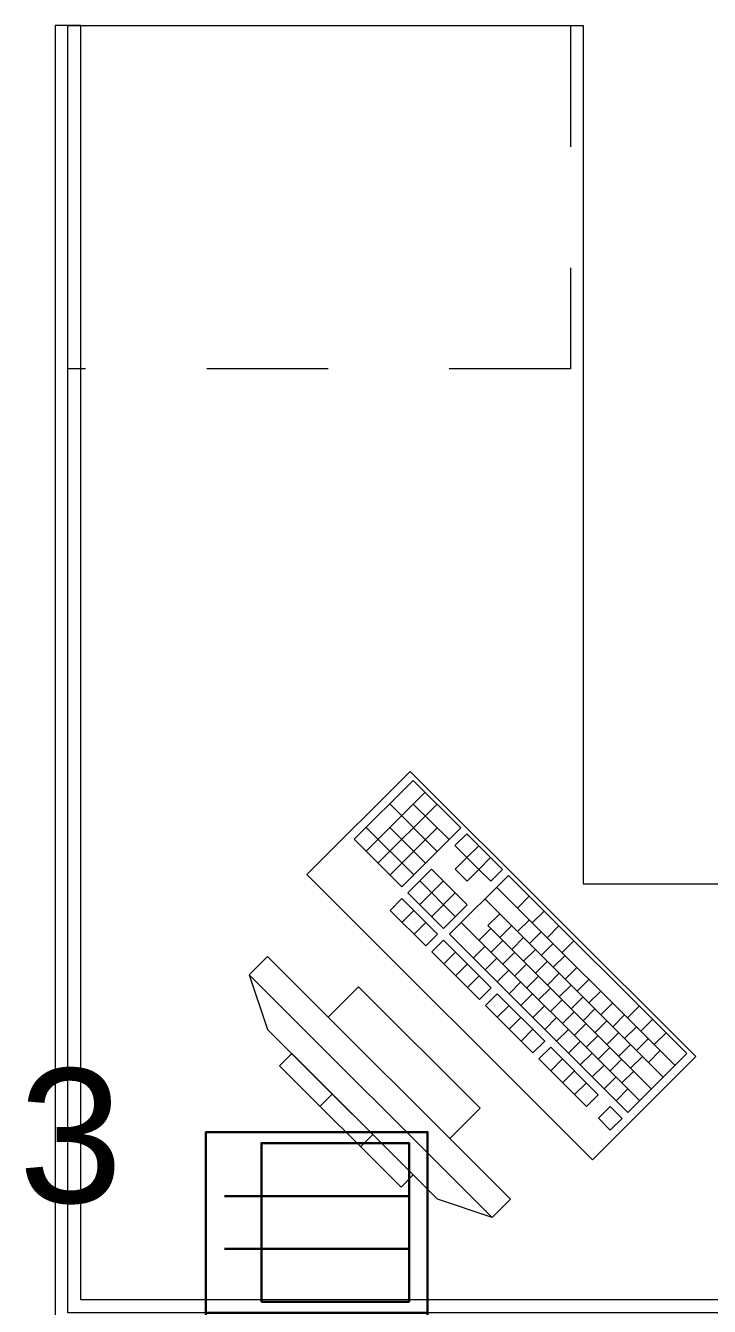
# Model space of a CAD drawing. Header units: inches. Extents: x -19 to 5698, y -728 to 92.
# Drawn here: x 405.052 to 405.848, y 12.646 to 14.139 of the extents above; entities that cross this region are included whole.
import ezdxf

# ---------------------------------------------------------------- set-up
doc = ezdxf.new("R2010")
doc.units = ezdxf.units.IN
doc.header["$MEASUREMENT"] = 0
doc.linetypes.add('HIDDEN', pattern=[0.375, 0.25, -0.125])
doc.linetypes.add('Rayas', pattern=[0.282222, 0.141111, -0.141111])
doc.layers.get('0').update_dxf_attribs({"color": 61})
doc.layers.add('00 conduct tomacorr', color=120, linetype='HIDDEN', lineweight=30)
doc.layers.add('00 IE LUZ EMERGENCIA', color=253, linetype='Continuous', lineweight=0)
doc.layers.add('Interior - Mobiliario', color=7, linetype='Continuous')
doc.styles.add('Annotative', font='arial.ttf')

# ---------------------------------------------------------------- blocks, each defined once
blk = doc.blocks.new('CAJA POP UP 6 MODULOS')
at = {"layer": '00 conduct tomacorr', "linetype": 'Continuous'}
for p, q in [((-0.095, -0.165), (-0.095, -0.0151)), ((-0.052, -0.165), (-0.052, -0.0151)), ((0.052, -0.165), (0.052, -0.0151)), ((0.095, -0.165), (0.095, -0.0151)), ((0, -0.165), (0, -0.18))]:
    blk.add_line(p, q, dxfattribs=at)
for points in [[(-0.147, 0), (0.147, 0), (0.147, -0.18), (-0.147, -0.18)], [(0, 0), (0.147, 0), (0.147, -0.18), (0, -0.18)]]:
    blk.add_lwpolyline(points, close=True, dxfattribs=at)
for points in [[(-0.138, -0.045), (-0.009, -0.045), (-0.009, -0.165), (-0.138, -0.165), (-0.138, -0.045)], [(0.009, -0.045), (0.138, -0.045), (0.138, -0.165), (0.009, -0.165), (0.009, -0.045)]]:
    blk.add_lwpolyline(points, dxfattribs=at)
at = {"color": 1, "insert": (-0.1807, -0.168), "char_height": 0.05, "attachment_point": 1, "rotation": 180}
blk.add_mtext_dynamic_manual_height_columns('{\\fVerdana|b0|i0|c0|p34;2T}', width=0.000481, gutter_width=0.1561, heights=[0], dxfattribs=at)

msp = doc.modelspace()

# ---------------------------------------------------------------- linework, layer by layer
at = {"layer": 'Interior - Mobiliario', "color": 175, "linetype": 'Continuous', "lineweight": 13}
for p, q in [((405.116, 14.1388), (405.086, 14.1388)), ((405.086, 14.1388), (405.086, 12.6538)), ((405.116, 12.6538), (405.116, 14.1388)), ((405.503, 13.2593), (405.4344, 13.1907)), ((405.5584, 13.2039), (405.503, 13.2593)), ((405.5169, 13.2454), (405.4483, 13.1768)), ((405.5307, 13.2316), (405.4621, 13.163)), ((405.531, 13.1764), (405.4756, 13.2318)), ((405.5447, 13.1902), (405.5031, 13.2317)), ((405.5035, 13.149), (405.4482, 13.2044)), ((405.5173, 13.1627), (405.4757, 13.2043)), ((405.5308, 13.204), (405.476, 13.1491)), ((405.4898, 13.1353), (405.5584, 13.2039)), ((405.5653, 13.1969), (405.5516, 13.1832)), ((405.6069, 13.1554), (405.5653, 13.1969)), ((405.4344, 13.1907), (405.4898, 13.1353)), ((405.5516, 13.1832), (405.5655, 13.1694)), ((405.5792, 13.1831), (405.5655, 13.1694)), ((405.5655, 13.1694), (405.5517, 13.1557)), ((405.5793, 13.1555), (405.5655, 13.1694)), ((405.593, 13.1692), (405.5793, 13.1555)), ((405.5242, 13.1558), (405.4968, 13.1284)), ((405.5657, 13.1143), (405.5242, 13.1558)), ((405.5517, 13.1557), (405.5656, 13.1418)), ((405.5656, 13.1418), (405.5793, 13.1555)), ((405.5793, 13.1555), (405.5932, 13.1417)), ((405.5932, 13.1417), (405.6069, 13.1554)), ((405.552, 13.1005), (405.5105, 13.1421)), ((405.538, 13.142), (405.5106, 13.1145)), ((405.6138, 13.1485), (405.5452, 13.0799)), ((405.8078, 12.9271), (405.6001, 13.1348)), ((405.8215, 12.9408), (405.6138, 13.1485)), ((405.4899, 13.1215), (405.4762, 13.1078)), ((405.5314, 13.08), (405.4899, 13.1215)), ((405.4968, 13.1284), (405.5383, 13.0868)), ((405.5519, 13.1281), (405.5245, 13.1007)), ((405.7941, 12.9133), (405.5864, 13.1211)), ((405.638, 13.1242), (405.6243, 13.1105)), ((405.4762, 13.1078), (405.5177, 13.0663)), ((405.5037, 13.1077), (405.49, 13.094)), ((405.5383, 13.0868), (405.5657, 13.1143)), ((405.6553, 13.1069), (405.6416, 13.0932)), ((405.5176, 13.0938), (405.5039, 13.0801)), ((405.7667, 12.8859), (405.5589, 13.0936)), ((405.6037, 13.1037), (405.59, 13.09)), ((405.7804, 12.8996), (405.59, 13.09)), ((405.6175, 13.0899), (405.6038, 13.0762)), ((405.6382, 13.0967), (405.6244, 13.083)), ((405.6726, 13.0896), (405.6589, 13.0759)), ((405.5177, 13.0663), (405.5314, 13.08)), ((405.5452, 13.0799), (405.7529, 12.8722)), ((405.5934, 13.0866), (405.5797, 13.0729)), ((405.6314, 13.076), (405.6177, 13.0623)), ((405.652, 13.0828), (405.6383, 13.0691)), ((405.5384, 13.0731), (405.5247, 13.0593)), ((405.5938, 13.0177), (405.5384, 13.0731)), ((405.5866, 13.0659), (405.5729, 13.0522)), ((405.6073, 13.0727), (405.5936, 13.059)), ((405.6452, 13.0622), (405.6315, 13.0485)), ((405.6659, 13.069), (405.6521, 13.0553)), ((405.69, 13.0723), (405.6762, 13.0586)), ((405.3333, 13.0539), (405.3121, 13.0327)), ((405.6162, 12.7711), (405.3333, 13.0539)), ((405.5247, 13.0593), (405.58, 13.0039)), ((405.5522, 13.0592), (405.5385, 13.0455)), ((405.5661, 13.0454), (405.5523, 13.0316)), ((405.6005, 13.0521), (405.5868, 13.0384)), ((405.6211, 13.0589), (405.6074, 13.0452)), ((405.635, 13.045), (405.6213, 13.0313)), ((405.6591, 13.0484), (405.6454, 13.0346)), ((405.6797, 13.0551), (405.666, 13.0414)), ((405.3121, 13.0327), (405.595, 12.7499)), ((405.3121, 13.0327), (405.3333, 12.9691)), ((405.5799, 13.0315), (405.5662, 13.0178)), ((405.6143, 13.0382), (405.6006, 13.0245)), ((405.6488, 13.0312), (405.6351, 13.0175)), ((405.6729, 13.0345), (405.6592, 13.0208)), ((405.6936, 13.0413), (405.6798, 13.0276)), ((405.4394, 13.0186), (405.4041, 12.9832)), ((405.5808, 12.8772), (405.4394, 13.0186)), ((405.58, 13.0039), (405.5938, 13.0177)), ((405.6282, 13.0244), (405.6145, 13.0107)), ((405.6627, 13.0173), (405.6489, 13.0036)), ((405.6868, 13.0207), (405.673, 13.0069)), ((405.7074, 13.0274), (405.6937, 13.0137)), ((405.6007, 13.0107), (405.587, 12.997)), ((405.6561, 12.9553), (405.6007, 13.0107)), ((405.642, 13.0105), (405.6283, 12.9968)), ((405.6765, 13.0035), (405.6628, 12.9898)), ((405.7006, 13.0068), (405.6869, 12.9931)), ((405.7212, 13.0136), (405.7075, 12.9999)), ((405.7351, 12.9998), (405.7214, 12.986)), ((405.587, 12.997), (405.6424, 12.9416)), ((405.6145, 12.9969), (405.6008, 12.9832)), ((405.6559, 12.9967), (405.6422, 12.983)), ((405.6904, 12.9896), (405.6766, 12.9759)), ((405.7145, 12.993), (405.7007, 12.9792)), ((405.7489, 12.9859), (405.7352, 12.9722)), ((405.7661, 12.9962), (405.7524, 12.9824)), ((405.4041, 12.9832), (405.5455, 12.8418)), ((405.6284, 12.983), (405.6147, 12.9693)), ((405.6697, 12.9828), (405.656, 12.9691)), ((405.7042, 12.9758), (405.6905, 12.9621)), ((405.7283, 12.9791), (405.7146, 12.9654)), ((405.7628, 12.9721), (405.7491, 12.9583)), ((405.7817, 12.9806), (405.768, 12.9669)), ((405.5313, 12.7711), (405.3333, 12.9691)), ((405.6422, 12.9692), (405.6285, 12.9555)), ((405.6424, 12.9416), (405.6561, 12.9553)), ((405.6836, 12.969), (405.6699, 12.9553)), ((405.6974, 12.9551), (405.6837, 12.9414)), ((405.7181, 12.9619), (405.7043, 12.9482)), ((405.7422, 12.9653), (405.7284, 12.9516)), ((405.7766, 12.9582), (405.7629, 12.9445)), ((405.7973, 12.965), (405.7836, 12.9513)), ((405.3616, 12.9408), (405.3475, 12.9267)), ((405.5031, 12.7994), (405.3616, 12.9408)), ((405.663, 12.9484), (405.6493, 12.9347)), ((405.7184, 12.893), (405.663, 12.9484)), ((405.7113, 12.9413), (405.6975, 12.9276)), ((405.7319, 12.9481), (405.7182, 12.9344)), ((405.756, 12.9514), (405.7423, 12.9377)), ((405.7529, 12.8722), (405.8215, 12.9408)), ((405.7905, 12.9444), (405.7768, 12.9306)), ((405.3475, 12.9267), (405.4889, 12.7852)), ((405.6493, 12.9347), (405.7047, 12.8793)), ((405.6768, 12.9346), (405.6631, 12.9209)), ((405.7251, 12.9275), (405.7114, 12.9137)), ((405.7457, 12.9342), (405.732, 12.9205)), ((405.7698, 12.9376), (405.7561, 12.9239)), ((405.6907, 12.9207), (405.677, 12.907)), ((405.739, 12.9136), (405.7252, 12.8999)), ((405.7596, 12.9204), (405.7459, 12.9067)), ((405.7045, 12.9069), (405.6908, 12.8932)), ((405.7528, 12.8998), (405.7391, 12.886)), ((405.4088, 12.8937), (405.3946, 12.8795)), ((405.7047, 12.8793), (405.7184, 12.893)), ((405.5455, 12.8418), (405.5808, 12.8772)), ((405.7322, 12.8792), (405.7185, 12.8655)), ((405.7185, 12.8655), (405.7324, 12.8516)), ((405.7461, 12.8653), (405.7322, 12.8792)), ((405.7324, 12.8516), (405.7461, 12.8653)), ((405.4559, 12.8465), (405.4418, 12.8324)), ((405.4889, 12.7852), (405.5031, 12.7994)), ((405.595, 12.7499), (405.5313, 12.7711)), ((405.595, 12.7499), (405.6162, 12.7711)), ((405.086, 12.6538), (405.086, 12.6238)), ((406.401, 12.6538), (405.116, 12.6538))]:
    msp.add_line(p, q, dxfattribs=at)
at = {"layer": 'Interior - Mobiliario', "color": 175, "linetype": 'Rayas', "lineweight": 13}
for p, q in [((405.686, 14.1388), (405.686, 13.7388)), ((405.686, 13.7388), (405.101, 13.7388))]:
    msp.add_line(p, q, dxfattribs=at)
at = {"layer": 'Interior - Mobiliario', "color": 175, "linetype": 'Continuous', "lineweight": 13, "flags": 128}
for points in [[(405.101, 12.6388), (405.101, 14.1388), (405.701, 14.1388), (405.701, 13.1388), (406.401, 13.1388), (406.401, 12.6388)], [(405.7116, 12.8171), (405.8319, 12.9373), (405.4995, 13.2696), (405.3793, 13.1494)]]:
    msp.add_lwpolyline(points, close=True, dxfattribs=at)

# ---------------------------------------------------------------- block references
at = {"layer": '00 conduct tomacorr', "xscale": 1.432830642179531, "yscale": 1.432830642179531, "zscale": 1.432830642179531, "rotation": 89.99999999999997}
msp.add_blockref('CAJA POP UP 6 MODULOS', (405.2617, 12.6388), dxfattribs=at)

# ---------------------------------------------------------------- texts
at = {"layer": '00 IE LUZ EMERGENCIA', "style": 'Annotative'}
msp.add_attdef('3', (405.0435, 12.7671, 0), '', height=0.1562, dxfattribs=at)

doc.saveas('drawing.dxf')
